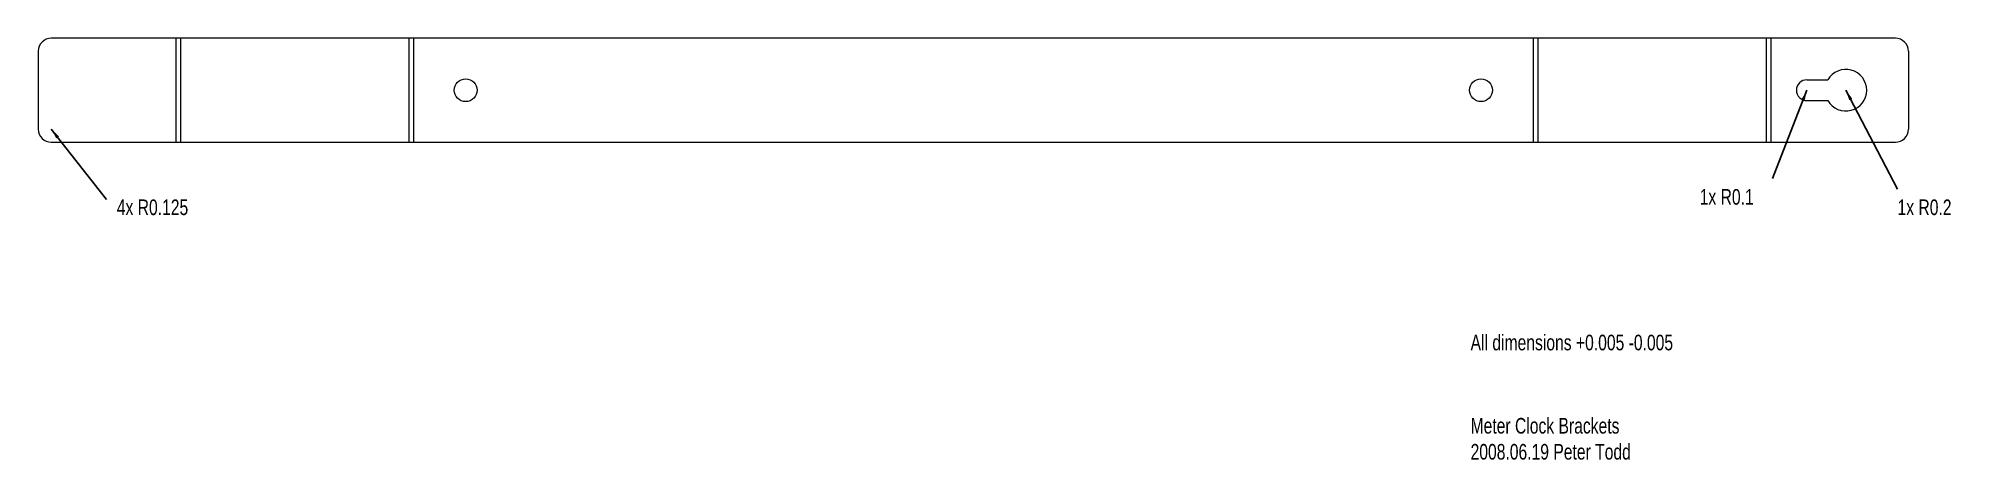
# Model space of a CAD drawing. Header units: inches. Extents: x -5.8 to 12.6, y 0.6 to 4.7.
import ezdxf

# ---------------------------------------------------------------- set-up
doc = ezdxf.new("R2010")
doc.units = ezdxf.units.IN
for name, color, linetype, lineweight in [('bends', 7, 'CONTINUOUS', 0), ('bracket', 7, 'CONTINUOUS', 0), ('bracket_dims', 7, 'CONTINUOUS', 0)]:
    doc.layers.add(name, color=color, linetype=linetype, lineweight=lineweight)
doc.styles.get("Standard").update_dxf_attribs({"font": 'txt', "width": 0.75})
doc.dimstyles.get("Standard").update_dxf_attribs({"dimtxt": 0.1, "dimasz": 0.1, "dimexe": 0.05, "dimexo": 0.025, "dimgap": 0.025, "dimtad": 1, "dimtxsty": 'Standard', "dimcen": 2.5, "dimadec": 0, "dimazin": 0, "dimtfac": 1, "dimtmove": 0, "dimatfit": 3, "dimfxl": 1, "dimarcsym": 0})

msp = doc.modelspace()

# ---------------------------------------------------------------- linework, layer by layer
at = {"layer": 'bends'}
for p, q in [((-4.434, 4.65), (-4.434, 3.65)), ((-4.387, 4.65), (-4.387, 3.65)), ((-2.197, 4.65), (-2.197, 3.65)), ((-2.15, 4.65), (-2.15, 3.65)), ((8.6, 4.65), (8.6, 3.65)), ((8.647, 4.65), (8.647, 3.65)), ((10.837, 4.65), (10.837, 3.65)), ((10.884, 4.65), (10.884, 3.65))]:
    msp.add_line(p, q, dxfattribs=at)
at = {"layer": 'bracket'}
for p, q in [((12.079, 4.65), (-5.629, 4.65)), ((-5.754, 4.525), (-5.754, 3.775)), ((12.204, 4.525), (12.204, 3.775)), ((-5.629, 3.65), (12.079, 3.65))]:
    msp.add_line(p, q, dxfattribs=at)
at = {"layer": 'bracket', "linetype": 'CONTINUOUS'}
for p, q in [((11.229, 4.25), (11.431, 4.25)), ((11.229, 4.05), (11.431, 4.05))]:
    msp.add_line(p, q, dxfattribs=at)
at = {"layer": 'bracket'}
for centre in [(-1.65, 4.15), (8.1, 4.15)]:
    msp.add_circle(centre, 0.109, dxfattribs=at)
for centre, start, end in [((-5.629, 4.525), 90, 180), ((12.079, 4.525), 360, 90), ((-5.629, 3.775), 180, 270), ((12.079, 3.775), 270, 360)]:
    msp.add_arc(centre, 0.125, start, end, dxfattribs=at)
at = {"layer": 'bracket', "color": 7, "linetype": 'CONTINUOUS', "lineweight": 0}
for centre, radius, start, end in [((11.229, 4.15), 0.1, 90, 270), ((11.604, 4.15), 0.2, 210, 150)]:
    msp.add_arc(centre, radius, start, end, dxfattribs=at)

# ---------------------------------------------------------------- texts
at = {"layer": 'bracket_dims', "char_height": 0.15, "width": 100, "attachment_point": 1}
for s, insert in [('1x\\~R0.1', (10.2, 3.2)), ('4x\\~R0.125', (-5, 3.1)), ('1x\\~R0.2', (12.1, 3.1)), ('All\\~dimensions\\~+0.005\\~-0.005', (8, 1.8)), ('Meter\\~Clock\\~Brackets\\P2008.06.19\\~Peter\\~Todd', (8, 1))]:
    msp.add_mtext(s, dxfattribs=dict(at, insert=insert))

# ---------------------------------------------------------------- leaders
at = {"layer": 'bracket_dims'}
for points in [[(11.229, 4.15), (10.9, 3.3)], [(11.604, 4.15), (12.1, 3.2)], [(-5.629, 3.775), (-5.1, 3.1)]]:
    msp.add_leader(points, dimstyle='Standard', dxfattribs=at)

doc.saveas('drawing.dxf')
